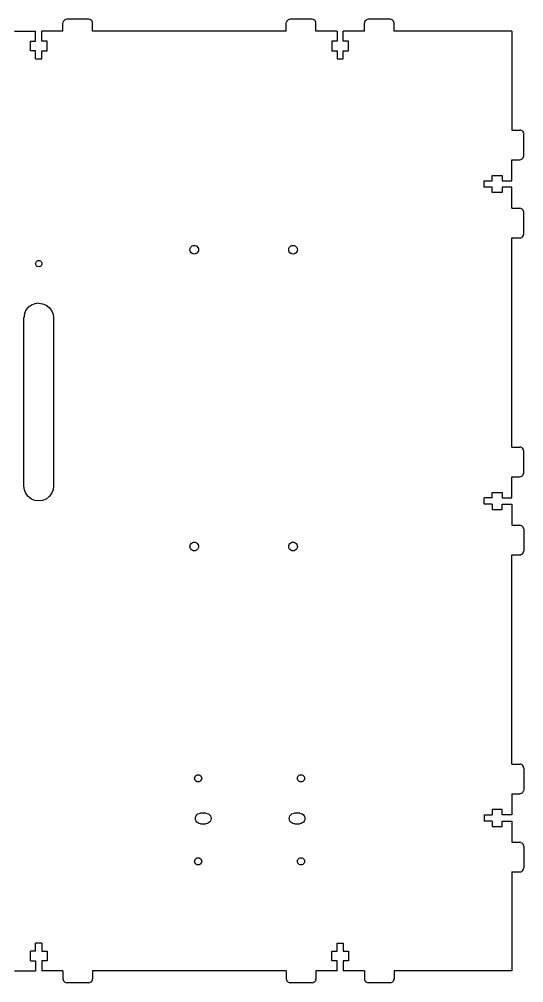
# Model space of a CAD drawing. Extents: x -841 to 661, y -518 to 541.
# Drawn here: x 392.3 to 647.6, y 44.7 to 531.7 of the extents above; entities that cross this region are included whole.
import ezdxf

# ---------------------------------------------------------------- set-up
doc = ezdxf.new("R2010")
doc.units = 0
doc.layers.get('0').update_dxf_attribs({"linetype": 'CONTINUOUS'})

msp = doc.modelspace()

# ---------------------------------------------------------------- linework, layer by layer
for p, q in [((414.71, 530.69), (415.03, 531.1)), ((415.03, 531.1), (415.44, 531.42)), ((415.92, 531.62), (415.44, 531.42)), ((416.44, 531.69), (415.92, 531.62)), ((427.44, 531.69), (416.44, 531.69)), ((427.96, 531.62), (427.44, 531.69)), ((428.44, 531.42), (427.96, 531.62)), ((428.85, 531.1), (428.44, 531.42)), ((429.17, 530.69), (428.85, 531.1)), ((528.03, 531.1), (527.71, 530.69)), ((528.03, 531.1), (528.44, 531.42)), ((528.92, 531.62), (528.44, 531.42)), ((529.44, 531.69), (528.92, 531.62)), ((540.44, 531.69), (529.44, 531.69)), ((540.96, 531.62), (540.44, 531.69)), ((541.44, 531.42), (540.96, 531.62)), ((541.85, 531.1), (541.44, 531.42)), ((542.17, 530.69), (541.85, 531.1)), ((567.53, 531.1), (567.21, 530.69)), ((567.53, 531.1), (567.94, 531.42)), ((568.42, 531.62), (567.94, 531.42)), ((568.94, 531.69), (568.42, 531.62)), ((579.94, 531.69), (568.94, 531.69)), ((580.46, 531.62), (579.94, 531.69)), ((580.94, 531.42), (580.46, 531.62)), ((581.35, 531.1), (580.94, 531.42)), ((581.67, 530.69), (581.35, 531.1)), ((414.44, 529.69), (414.51, 530.21)), ((414.44, 525.69), (414.44, 529.69)), ((414.71, 530.69), (414.51, 530.21)), ((429.37, 530.21), (429.17, 530.69)), ((429.44, 529.69), (429.37, 530.21)), ((429.44, 525.69), (429.44, 529.69)), ((527.44, 529.69), (527.51, 530.21)), ((527.44, 525.69), (527.44, 529.69)), ((527.71, 530.69), (527.51, 530.21)), ((542.37, 530.21), (542.17, 530.69)), ((542.44, 529.69), (542.37, 530.21)), ((542.44, 525.69), (542.44, 529.69)), ((567.01, 530.21), (566.94, 529.69)), ((566.94, 525.69), (566.94, 529.69)), ((567.21, 530.69), (567.01, 530.21)), ((581.87, 530.21), (581.67, 530.69)), ((581.94, 529.69), (581.87, 530.21)), ((581.94, 525.69), (581.94, 529.69)), ((389.94, 525.69), (400.59, 525.69)), ((400.59, 520.69), (400.59, 525.69)), ((414.44, 525.69), (403.79, 525.69)), ((403.79, 520.69), (403.79, 525.69)), ((527.44, 525.69), (429.44, 525.69)), ((553.09, 525.69), (542.44, 525.69)), ((553.09, 525.69), (553.09, 520.69)), ((566.94, 525.69), (556.29, 525.69)), ((556.29, 520.69), (556.29, 525.69)), ((641.58, 525.69), (581.94, 525.69)), ((641.58, 525.69), (641.58, 475.69)), ((397.94, 520.69), (400.59, 520.69)), ((397.94, 515.69), (397.94, 520.69)), ((406.44, 520.69), (403.79, 520.69)), ((406.44, 515.69), (406.44, 520.69)), ((550.44, 520.69), (550.44, 515.69)), ((553.09, 520.69), (550.44, 520.69)), ((558.94, 520.69), (556.29, 520.69)), ((558.94, 515.69), (558.94, 520.69)), ((400.59, 515.69), (397.94, 515.69)), ((400.59, 511.69), (400.59, 515.69)), ((400.59, 511.69), (403.79, 511.69)), ((403.79, 515.69), (406.44, 515.69)), ((403.79, 511.69), (403.79, 515.69)), ((550.44, 515.69), (553.09, 515.69)), ((553.09, 515.69), (553.09, 511.69)), ((553.09, 511.69), (556.29, 511.69)), ((556.29, 515.69), (558.94, 515.69)), ((556.29, 511.69), (556.29, 515.69)), ((641.58, 475.69), (645.58, 475.69)), ((646.1, 475.62), (645.58, 475.69)), ((646.1, 475.62), (646.58, 475.42)), ((646.58, 475.42), (646.99, 475.1)), ((646.99, 475.1), (647.31, 474.69)), ((647.51, 474.21), (647.31, 474.69)), ((647.51, 474.21), (647.58, 473.69)), ((647.58, 462.69), (647.58, 473.69)), ((647.51, 462.17), (647.58, 462.69)), ((641.58, 460.69), (645.58, 460.69)), ((641.58, 450.04), (641.58, 460.69)), ((645.58, 460.69), (646.1, 460.76)), ((646.1, 460.76), (646.58, 460.96)), ((646.58, 460.96), (646.99, 461.27)), ((646.99, 461.27), (647.31, 461.69)), ((647.31, 461.69), (647.51, 462.17)), ((627.58, 450.04), (631.58, 450.04)), ((627.58, 446.84), (627.58, 450.04)), ((631.58, 452.69), (636.58, 452.69)), ((631.58, 450.04), (631.58, 452.69)), ((636.58, 452.69), (636.58, 450.04)), ((636.58, 450.04), (641.58, 450.04)), ((631.58, 446.84), (627.58, 446.84)), ((631.58, 444.19), (631.58, 446.84)), ((636.58, 444.19), (631.58, 444.19)), ((636.58, 446.84), (636.58, 444.19)), ((641.58, 446.84), (636.58, 446.84)), ((641.58, 436.19), (641.58, 446.84)), ((641.58, 436.19), (645.58, 436.19)), ((646.1, 436.12), (645.58, 436.19)), ((646.58, 435.92), (646.1, 436.12)), ((646.99, 435.6), (646.58, 435.92)), ((647.31, 435.19), (646.99, 435.6)), ((647.51, 434.71), (647.31, 435.19)), ((647.58, 434.19), (647.51, 434.71)), ((647.58, 423.19), (647.58, 434.19)), ((641.58, 315.44), (641.58, 421.19)), ((641.58, 421.19), (645.58, 421.19)), ((645.58, 421.19), (646.1, 421.26)), ((646.1, 421.26), (646.58, 421.46)), ((646.58, 421.46), (646.99, 421.77)), ((646.99, 421.77), (647.31, 422.19)), ((647.31, 422.19), (647.51, 422.67)), ((647.51, 422.67), (647.58, 423.19)), ((478.64, 415.18), (478.71, 415.75)), ((478.71, 414.62), (478.64, 415.18)), ((478.71, 415.75), (478.93, 416.28)), ((478.93, 414.08), (478.71, 414.62)), ((478.93, 416.28), (479.28, 416.74)), ((479.28, 413.63), (478.93, 414.08)), ((479.28, 416.74), (479.74, 417.09)), ((479.74, 417.09), (480.27, 417.31)), ((480.27, 417.31), (480.84, 417.38)), ((480.84, 417.38), (481.4, 417.31)), ((481.4, 417.31), (481.94, 417.09)), ((481.94, 417.09), (482.39, 416.74)), ((482.39, 416.74), (482.74, 416.28)), ((482.74, 414.08), (482.39, 413.63)), ((482.74, 416.28), (482.96, 415.75)), ((482.96, 414.62), (482.74, 414.08)), ((482.96, 415.75), (483.04, 415.18)), ((483.04, 415.18), (482.96, 414.62)), ((528.64, 415.18), (528.71, 415.75)), ((528.71, 414.62), (528.64, 415.18)), ((528.71, 415.75), (528.93, 416.28)), ((528.93, 414.08), (528.71, 414.62)), ((528.93, 416.28), (529.28, 416.74)), ((529.28, 413.63), (528.93, 414.08)), ((529.28, 416.74), (529.74, 417.09)), ((529.74, 417.09), (530.27, 417.31)), ((530.27, 417.31), (530.84, 417.38)), ((530.84, 417.38), (531.4, 417.31)), ((531.4, 417.31), (531.94, 417.09)), ((531.94, 417.09), (532.39, 416.74)), ((532.39, 416.74), (532.74, 416.28)), ((532.74, 414.08), (532.39, 413.63)), ((532.74, 416.28), (532.96, 415.75)), ((532.96, 414.62), (532.74, 414.08)), ((532.96, 415.75), (533.04, 415.18)), ((533.04, 415.18), (532.96, 414.62)), ((400.8, 408.99), (401.06, 409.32)), ((401.06, 409.32), (401.39, 409.57)), ((401.39, 409.57), (401.78, 409.73)), ((401.78, 409.73), (402.19, 409.79)), ((402.19, 409.79), (402.6, 409.73)), ((402.6, 409.73), (402.99, 409.57)), ((402.99, 409.57), (403.32, 409.32)), ((403.32, 409.32), (403.58, 408.99)), ((479.74, 413.28), (479.28, 413.63)), ((480.27, 413.06), (479.74, 413.28)), ((480.84, 412.98), (480.27, 413.06)), ((481.4, 413.06), (480.84, 412.98)), ((481.94, 413.28), (481.4, 413.06)), ((482.39, 413.63), (481.94, 413.28)), ((529.74, 413.28), (529.28, 413.63)), ((530.27, 413.06), (529.74, 413.28)), ((530.84, 412.98), (530.27, 413.06)), ((531.4, 413.06), (530.84, 412.98)), ((531.94, 413.28), (531.4, 413.06)), ((532.39, 413.63), (531.94, 413.28)), ((400.59, 408.19), (400.64, 408.6)), ((400.64, 407.77), (400.59, 408.19)), ((400.64, 408.6), (400.8, 408.99)), ((400.8, 407.39), (400.64, 407.77)), ((401.06, 407.06), (400.8, 407.39)), ((401.39, 406.8), (401.06, 407.06)), ((401.78, 406.64), (401.39, 406.8)), ((402.19, 406.59), (401.78, 406.64)), ((402.6, 406.64), (402.19, 406.59)), ((402.99, 406.8), (402.6, 406.64)), ((403.32, 407.06), (402.99, 406.8)), ((403.58, 407.39), (403.32, 407.06)), ((403.58, 408.99), (403.73, 408.6)), ((403.73, 407.77), (403.58, 407.39)), ((403.73, 408.6), (403.79, 408.19)), ((403.79, 408.19), (403.73, 407.77)), ((395.7, 384.44), (396.89, 385.99)), ((398.44, 387.18), (396.89, 385.99)), ((400.25, 387.93), (398.44, 387.18)), ((402.19, 388.19), (400.25, 387.93)), ((402.19, 388.19), (404.13, 387.93)), ((404.13, 387.93), (405.94, 387.18)), ((405.94, 387.18), (407.49, 385.99)), ((407.49, 385.99), (408.68, 384.44)), ((394.95, 382.63), (394.69, 380.69)), ((394.69, 295.69), (394.69, 380.69)), ((394.95, 382.63), (395.7, 384.44)), ((408.68, 384.44), (409.43, 382.63)), ((409.43, 382.63), (409.69, 380.69)), ((409.69, 380.69), (409.69, 295.69)), ((641.58, 315.44), (645.58, 315.44)), ((646.1, 315.37), (645.58, 315.44)), ((646.58, 315.17), (646.1, 315.37)), ((646.99, 314.85), (646.58, 315.17)), ((647.31, 314.44), (646.99, 314.85)), ((647.51, 313.96), (647.31, 314.44)), ((647.58, 313.44), (647.51, 313.96)), ((647.58, 302.44), (647.58, 313.44)), ((647.51, 301.92), (647.58, 302.44)), ((641.58, 300.44), (645.58, 300.44)), ((641.58, 289.79), (641.58, 300.44)), ((645.58, 300.44), (646.1, 300.51)), ((646.1, 300.51), (646.58, 300.71)), ((646.58, 300.71), (646.99, 301.02)), ((646.99, 301.02), (647.31, 301.44)), ((647.31, 301.44), (647.51, 301.92)), ((394.95, 293.75), (394.69, 295.69)), ((395.7, 291.94), (394.95, 293.75)), ((409.43, 293.75), (408.68, 291.94)), ((409.69, 295.69), (409.43, 293.75)), ((631.58, 292.44), (636.58, 292.44)), ((631.58, 289.79), (631.58, 292.44)), ((636.58, 292.44), (636.58, 289.79)), ((396.89, 290.39), (395.7, 291.94)), ((398.44, 289.19), (396.89, 290.39)), ((400.25, 288.44), (398.44, 289.19)), ((402.19, 288.19), (400.25, 288.44)), ((404.13, 288.44), (402.19, 288.19)), ((405.94, 289.19), (404.13, 288.44)), ((407.49, 290.39), (405.94, 289.19)), ((408.68, 291.94), (407.49, 290.39)), ((631.58, 289.79), (627.58, 289.79)), ((627.58, 286.59), (627.58, 289.79)), ((636.58, 289.79), (641.58, 289.79)), ((631.58, 286.59), (627.58, 286.59)), ((631.58, 286.59), (631.58, 283.94)), ((631.58, 283.94), (636.58, 283.94)), ((636.58, 286.59), (641.58, 286.59)), ((636.58, 283.94), (636.58, 286.59)), ((641.58, 286.59), (641.58, 275.94)), ((641.58, 275.94), (645.58, 275.94)), ((646.1, 275.87), (645.58, 275.94)), ((646.58, 275.67), (646.1, 275.87)), ((646.99, 275.35), (646.58, 275.67)), ((647.31, 274.94), (646.99, 275.35)), ((647.51, 274.46), (647.31, 274.94)), ((647.58, 273.94), (647.51, 274.46)), ((647.58, 273.94), (647.58, 262.94)), ((478.64, 265.18), (478.71, 265.75)), ((478.71, 264.62), (478.64, 265.18)), ((478.71, 265.75), (478.93, 266.28)), ((478.93, 264.08), (478.71, 264.62)), ((478.93, 266.28), (479.28, 266.74)), ((479.28, 263.63), (478.93, 264.08)), ((479.28, 266.74), (479.74, 267.09)), ((479.74, 263.28), (479.28, 263.63)), ((479.74, 267.09), (480.27, 267.31)), ((480.27, 263.06), (479.74, 263.28)), ((480.27, 267.31), (480.84, 267.38)), ((480.84, 262.98), (480.27, 263.06)), ((480.84, 267.38), (481.4, 267.31)), ((481.4, 263.06), (480.84, 262.98)), ((481.4, 267.31), (481.94, 267.09)), ((481.94, 263.28), (481.4, 263.06)), ((481.94, 267.09), (482.39, 266.74)), ((482.39, 263.63), (481.94, 263.28)), ((482.39, 266.74), (482.74, 266.28)), ((482.74, 264.08), (482.39, 263.63)), ((482.74, 266.28), (482.96, 265.75)), ((482.96, 264.62), (482.74, 264.08)), ((482.96, 265.75), (483.04, 265.18)), ((483.04, 265.18), (482.96, 264.62)), ((528.64, 265.18), (528.71, 265.75)), ((528.71, 264.62), (528.64, 265.18)), ((528.71, 265.75), (528.93, 266.28)), ((528.93, 264.08), (528.71, 264.62)), ((528.93, 266.28), (529.28, 266.74)), ((529.28, 263.63), (528.93, 264.08)), ((529.28, 266.74), (529.74, 267.09)), ((529.74, 263.28), (529.28, 263.63)), ((529.74, 267.09), (530.27, 267.31)), ((530.27, 263.06), (529.74, 263.28)), ((530.27, 267.31), (530.84, 267.38)), ((530.84, 262.98), (530.27, 263.06)), ((530.84, 267.38), (531.4, 267.31)), ((531.4, 263.06), (530.84, 262.98)), ((531.4, 267.31), (531.94, 267.09)), ((531.94, 263.28), (531.4, 263.06)), ((531.94, 267.09), (532.39, 266.74)), ((532.39, 263.63), (531.94, 263.28)), ((532.39, 266.74), (532.74, 266.28)), ((532.74, 264.08), (532.39, 263.63)), ((532.74, 266.28), (532.96, 265.75)), ((532.96, 264.62), (532.74, 264.08)), ((532.96, 265.75), (533.04, 265.18)), ((533.04, 265.18), (532.96, 264.62)), ((641.58, 155.19), (641.58, 260.94)), ((641.58, 260.94), (645.58, 260.94)), ((645.58, 260.94), (646.1, 261.01)), ((646.58, 261.21), (646.1, 261.01)), ((646.99, 261.52), (646.58, 261.21)), ((646.99, 261.52), (647.31, 261.94)), ((647.31, 261.94), (647.51, 262.42)), ((647.51, 262.42), (647.58, 262.94)), ((641.58, 155.19), (645.58, 155.19)), ((646.1, 155.12), (645.58, 155.19)), ((646.58, 154.92), (646.1, 155.12)), ((646.99, 154.6), (646.58, 154.92)), ((647.31, 154.19), (646.99, 154.6)), ((647.51, 153.71), (647.31, 154.19)), ((647.58, 153.19), (647.51, 153.71)), ((647.58, 153.19), (647.58, 142.19)), ((481.04, 148.04), (481.1, 148.5)), ((481.1, 147.57), (481.04, 148.04)), ((481.1, 148.5), (481.28, 148.94)), ((481.28, 147.14), (481.1, 147.57)), ((481.28, 148.94), (481.57, 149.31)), ((481.57, 146.77), (481.28, 147.14)), ((481.57, 149.31), (481.94, 149.6)), ((481.94, 146.48), (481.57, 146.77)), ((481.94, 149.6), (482.37, 149.78)), ((482.37, 146.3), (481.94, 146.48)), ((482.37, 149.78), (482.84, 149.84)), ((482.84, 146.24), (482.37, 146.3)), ((482.84, 149.84), (483.3, 149.78)), ((483.3, 146.3), (482.84, 146.24)), ((483.3, 149.78), (483.74, 149.6)), ((483.74, 146.48), (483.3, 146.3)), ((483.74, 149.6), (484.11, 149.31)), ((484.11, 146.77), (483.74, 146.48)), ((484.11, 149.31), (484.4, 148.94)), ((484.4, 147.14), (484.11, 146.77)), ((484.4, 148.94), (484.58, 148.5)), ((484.58, 147.57), (484.4, 147.14)), ((484.58, 148.5), (484.64, 148.04)), ((484.64, 148.04), (484.58, 147.57)), ((533.04, 148.04), (533.1, 148.5)), ((533.1, 147.57), (533.04, 148.04)), ((533.1, 148.5), (533.28, 148.94)), ((533.28, 147.14), (533.1, 147.57)), ((533.28, 148.94), (533.57, 149.31)), ((533.57, 146.77), (533.28, 147.14)), ((533.57, 149.31), (533.94, 149.6)), ((533.94, 146.48), (533.57, 146.77)), ((533.94, 149.6), (534.37, 149.78)), ((534.37, 146.3), (533.94, 146.48)), ((534.37, 149.78), (534.84, 149.84)), ((534.84, 146.24), (534.37, 146.3)), ((534.84, 149.84), (535.3, 149.78)), ((535.3, 146.3), (534.84, 146.24)), ((535.3, 149.78), (535.74, 149.6)), ((535.74, 146.48), (535.3, 146.3)), ((535.74, 149.6), (536.11, 149.31)), ((536.11, 146.77), (535.74, 146.48)), ((536.11, 149.31), (536.4, 148.94)), ((536.4, 147.14), (536.11, 146.77)), ((536.4, 148.94), (536.58, 148.5)), ((536.58, 147.57), (536.4, 147.14)), ((536.58, 148.5), (536.64, 148.04)), ((536.64, 148.04), (536.58, 147.57)), ((647.31, 141.19), (647.51, 141.67)), ((647.58, 142.19), (647.51, 141.67)), ((641.58, 140.19), (645.58, 140.19)), ((641.58, 140.19), (641.58, 129.54)), ((646.1, 140.26), (645.58, 140.19)), ((646.1, 140.26), (646.58, 140.46)), ((646.58, 140.46), (646.99, 140.77)), ((647.31, 141.19), (646.99, 140.77)), ((631.58, 132.19), (631.58, 129.54)), ((636.58, 132.19), (631.58, 132.19)), ((636.58, 129.54), (636.58, 132.19)), ((481.41, 127.73), (481.5, 128.41)), ((481.5, 127.04), (481.41, 127.73)), ((481.5, 128.41), (481.77, 129.05)), ((481.77, 126.4), (481.5, 127.04)), ((481.77, 129.05), (482.19, 129.6)), ((482.19, 129.6), (482.73, 130.02)), ((482.73, 130.02), (483.37, 130.29)), ((483.37, 130.29), (484.06, 130.38)), ((486.71, 130.38), (484.06, 130.38)), ((486.71, 130.38), (487.4, 130.29)), ((487.4, 130.29), (488.03, 130.02)), ((488.03, 130.02), (488.58, 129.6)), ((488.58, 129.6), (489, 129.05)), ((489, 129.05), (489.27, 128.41)), ((489.27, 127.04), (489, 126.4)), ((489.27, 128.41), (489.36, 127.73)), ((489.36, 127.73), (489.27, 127.04)), ((528.91, 127.73), (529, 128.41)), ((529, 127.04), (528.91, 127.73)), ((529, 128.41), (529.27, 129.05)), ((529.27, 126.4), (529, 127.04)), ((529.27, 129.05), (529.69, 129.6)), ((529.69, 129.6), (530.23, 130.02)), ((530.23, 130.02), (530.87, 130.29)), ((530.87, 130.29), (531.56, 130.38)), ((534.21, 130.38), (531.56, 130.38)), ((534.21, 130.38), (534.9, 130.29)), ((534.9, 130.29), (535.53, 130.02)), ((535.53, 130.02), (536.08, 129.6)), ((536.08, 129.6), (536.5, 129.05)), ((536.5, 129.05), (536.77, 128.41)), ((536.77, 127.04), (536.5, 126.4)), ((536.77, 128.41), (536.86, 127.73)), ((536.86, 127.73), (536.77, 127.04)), ((627.58, 129.54), (627.58, 126.34)), ((627.58, 129.54), (631.58, 129.54)), ((641.58, 129.54), (636.58, 129.54)), ((482.19, 125.85), (481.77, 126.4)), ((482.73, 125.43), (482.19, 125.85)), ((483.37, 125.17), (482.73, 125.43)), ((484.06, 125.08), (483.37, 125.17)), ((484.06, 125.08), (486.71, 125.08)), ((487.4, 125.17), (486.71, 125.08)), ((488.03, 125.43), (487.4, 125.17)), ((488.58, 125.85), (488.03, 125.43)), ((489, 126.4), (488.58, 125.85)), ((529.69, 125.85), (529.27, 126.4)), ((530.23, 125.43), (529.69, 125.85)), ((530.87, 125.17), (530.23, 125.43)), ((531.56, 125.08), (530.87, 125.17)), ((531.56, 125.08), (534.21, 125.08)), ((534.9, 125.17), (534.21, 125.08)), ((535.53, 125.43), (534.9, 125.17)), ((536.08, 125.85), (535.53, 125.43)), ((536.5, 126.4), (536.08, 125.85)), ((631.58, 126.34), (627.58, 126.34)), ((631.58, 126.34), (631.58, 123.69)), ((631.58, 123.69), (636.58, 123.69)), ((636.58, 126.34), (641.58, 126.34)), ((636.58, 123.69), (636.58, 126.34)), ((641.58, 126.34), (641.58, 115.69)), ((641.58, 115.69), (645.58, 115.69)), ((646.1, 115.62), (645.58, 115.69)), ((646.1, 115.62), (646.58, 115.42)), ((646.58, 115.42), (646.99, 115.1)), ((646.99, 115.1), (647.31, 114.69)), ((647.51, 114.21), (647.31, 114.69)), ((647.58, 113.69), (647.51, 114.21)), ((647.58, 113.69), (647.58, 102.69)), ((481.28, 106.94), (481.57, 107.31)), ((481.57, 107.31), (481.94, 107.6)), ((481.94, 107.6), (482.37, 107.78)), ((482.37, 107.78), (482.84, 107.84)), ((482.84, 107.84), (483.3, 107.78)), ((483.3, 107.78), (483.74, 107.6)), ((483.74, 107.6), (484.11, 107.31)), ((484.11, 107.31), (484.4, 106.94)), ((533.28, 106.94), (533.57, 107.31)), ((533.57, 107.31), (533.94, 107.6)), ((533.94, 107.6), (534.37, 107.78)), ((534.37, 107.78), (534.84, 107.84)), ((534.84, 107.84), (535.3, 107.78)), ((535.3, 107.78), (535.74, 107.6)), ((535.74, 107.6), (536.11, 107.31)), ((536.11, 107.31), (536.4, 106.94)), ((481.04, 106.04), (481.1, 106.5)), ((481.1, 105.57), (481.04, 106.04)), ((481.1, 106.5), (481.28, 106.94)), ((481.28, 105.14), (481.1, 105.57)), ((481.57, 104.77), (481.28, 105.14)), ((481.94, 104.48), (481.57, 104.77)), ((482.37, 104.3), (481.94, 104.48)), ((482.84, 104.24), (482.37, 104.3)), ((483.3, 104.3), (482.84, 104.24)), ((483.74, 104.48), (483.3, 104.3)), ((484.11, 104.77), (483.74, 104.48)), ((484.4, 105.14), (484.11, 104.77)), ((484.4, 106.94), (484.58, 106.5)), ((484.58, 105.57), (484.4, 105.14)), ((484.58, 106.5), (484.64, 106.04)), ((484.64, 106.04), (484.58, 105.57)), ((533.04, 106.04), (533.1, 106.5)), ((533.1, 105.57), (533.04, 106.04)), ((533.1, 106.5), (533.28, 106.94)), ((533.28, 105.14), (533.1, 105.57)), ((533.57, 104.77), (533.28, 105.14)), ((533.94, 104.48), (533.57, 104.77)), ((534.37, 104.3), (533.94, 104.48)), ((534.84, 104.24), (534.37, 104.3)), ((535.3, 104.3), (534.84, 104.24)), ((535.74, 104.48), (535.3, 104.3)), ((536.11, 104.77), (535.74, 104.48)), ((536.4, 105.14), (536.11, 104.77)), ((536.4, 106.94), (536.58, 106.5)), ((536.58, 105.57), (536.4, 105.14)), ((536.58, 106.5), (536.64, 106.04)), ((536.64, 106.04), (536.58, 105.57)), ((647.51, 102.17), (647.58, 102.69)), ((641.58, 100.69), (645.58, 100.69)), ((641.58, 100.69), (641.58, 50.69)), ((645.58, 100.69), (646.1, 100.76)), ((646.1, 100.76), (646.58, 100.96)), ((646.58, 100.96), (646.99, 101.27)), ((646.99, 101.27), (647.31, 101.69)), ((647.31, 101.69), (647.51, 102.17)), ((400.59, 60.69), (400.59, 64.69)), ((403.79, 64.69), (400.59, 64.69)), ((403.79, 64.69), (403.79, 60.69)), ((553.09, 60.69), (553.09, 64.69)), ((553.09, 64.69), (556.29, 64.69)), ((556.29, 64.69), (556.29, 60.69)), ((397.94, 55.69), (397.94, 60.69)), ((400.59, 60.69), (397.94, 60.69)), ((403.79, 60.69), (406.44, 60.69)), ((406.44, 60.69), (406.44, 55.69)), ((550.44, 55.69), (550.44, 60.69)), ((550.44, 60.69), (553.09, 60.69)), ((556.29, 60.69), (558.94, 60.69)), ((558.94, 60.69), (558.94, 55.69)), ((397.94, 55.69), (400.59, 55.69)), ((400.59, 55.69), (400.59, 50.69)), ((406.44, 55.69), (403.79, 55.69)), ((403.79, 55.69), (403.79, 50.69)), ((553.09, 55.69), (550.44, 55.69)), ((553.09, 50.69), (553.09, 55.69)), ((558.94, 55.69), (556.29, 55.69)), ((556.29, 55.69), (556.29, 50.69)), ((389.94, 50.69), (400.59, 50.69)), ((414.44, 50.69), (403.79, 50.69)), ((414.44, 50.69), (414.44, 46.69)), ((429.44, 50.69), (429.44, 46.69)), ((527.44, 50.69), (429.44, 50.69)), ((527.44, 50.69), (527.44, 46.69)), ((553.09, 50.69), (542.44, 50.69)), ((542.44, 50.69), (542.44, 46.69)), ((566.94, 50.69), (556.29, 50.69)), ((566.94, 50.69), (566.94, 46.69)), ((581.94, 50.69), (581.94, 46.69)), ((641.58, 50.69), (581.94, 50.69)), ((414.44, 46.69), (414.51, 46.17)), ((414.51, 46.17), (414.71, 45.69)), ((414.71, 45.69), (415.03, 45.27)), ((415.03, 45.27), (415.44, 44.96)), ((415.44, 44.96), (415.92, 44.76)), ((415.92, 44.76), (416.44, 44.69)), ((427.44, 44.69), (416.44, 44.69)), ((427.44, 44.69), (427.96, 44.76)), ((428.44, 44.96), (427.96, 44.76)), ((428.44, 44.96), (428.85, 45.27)), ((428.85, 45.27), (429.17, 45.69)), ((429.17, 45.69), (429.37, 46.17)), ((429.37, 46.17), (429.44, 46.69)), ((527.44, 46.69), (527.51, 46.17)), ((527.51, 46.17), (527.71, 45.69)), ((527.71, 45.69), (528.03, 45.27)), ((528.03, 45.27), (528.44, 44.96)), ((528.44, 44.96), (528.92, 44.76)), ((528.92, 44.76), (529.44, 44.69)), ((540.44, 44.69), (529.44, 44.69)), ((540.44, 44.69), (540.96, 44.76)), ((540.96, 44.76), (541.44, 44.96)), ((541.44, 44.96), (541.85, 45.27)), ((541.85, 45.27), (542.17, 45.69)), ((542.37, 46.17), (542.17, 45.69)), ((542.37, 46.17), (542.44, 46.69)), ((566.94, 46.69), (567.01, 46.17)), ((567.01, 46.17), (567.21, 45.69)), ((567.21, 45.69), (567.53, 45.27)), ((567.53, 45.27), (567.94, 44.96)), ((567.94, 44.96), (568.42, 44.76)), ((568.42, 44.76), (568.94, 44.69)), ((579.94, 44.69), (568.94, 44.69)), ((579.94, 44.69), (580.46, 44.76)), ((580.46, 44.76), (580.94, 44.96)), ((580.94, 44.96), (581.35, 45.27)), ((581.35, 45.27), (581.67, 45.69)), ((581.87, 46.17), (581.67, 45.69)), ((581.87, 46.17), (581.94, 46.69))]:
    msp.add_line(p, q)

doc.saveas('drawing.dxf')
